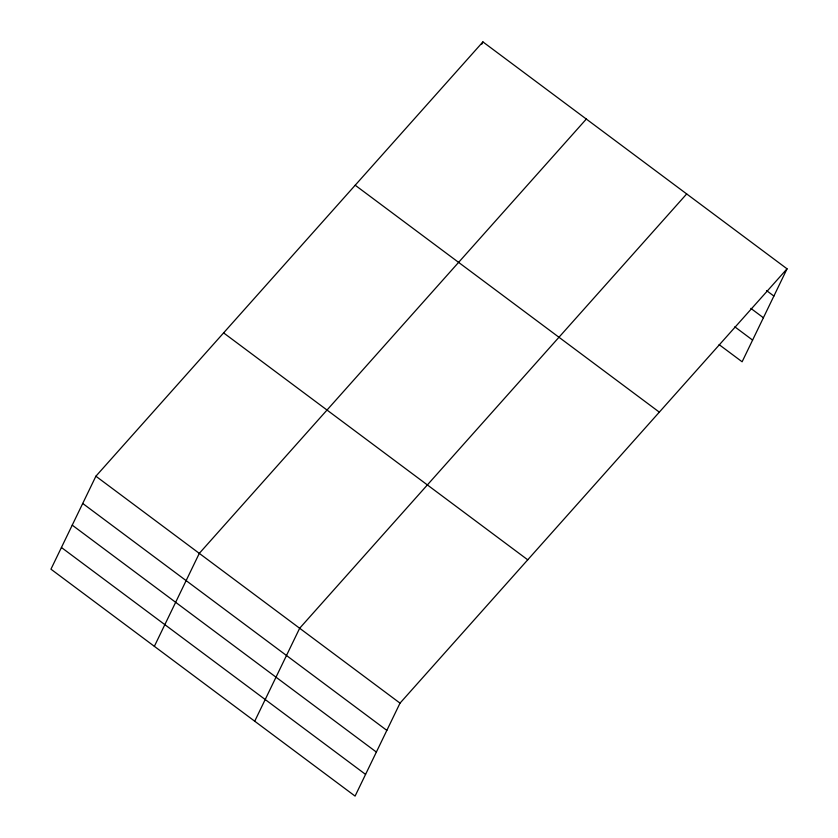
<?xml version="1.0" encoding="UTF-8"?>
<svg xmlns="http://www.w3.org/2000/svg" width="838" height="838" viewBox="0 0 838 838"><rect width="100%" height="100%" fill="white"/><g stroke="black" fill="none" stroke-linecap="round" stroke-linejoin="round"><path stroke-width="1.26" d="M95.888 476.214L50.95 569.18L355.082 796.1L400.019 703.134L787.05 268.82L482.918 41.9L95.888 476.214L400.019 703.134M154.36 646.339L199.297 553.373L586.328 119.048M481.819 44.173L482.918 41.9M254.721 721.214L299.658 628.249L686.689 193.934M787.05 268.82L742.112 361.786L719.109 344.617M766.561 290.597L773.883 296.055M750.848 308.384L763.397 317.749M734.821 326.83L752.587 340.092M355.197 185.229L659.328 412.139M223.61 332.896L527.741 559.815M82.721 503.46L386.852 730.38M72.236 525.143L376.367 752.063M61.436 547.497L365.567 774.406"/></g></svg>
